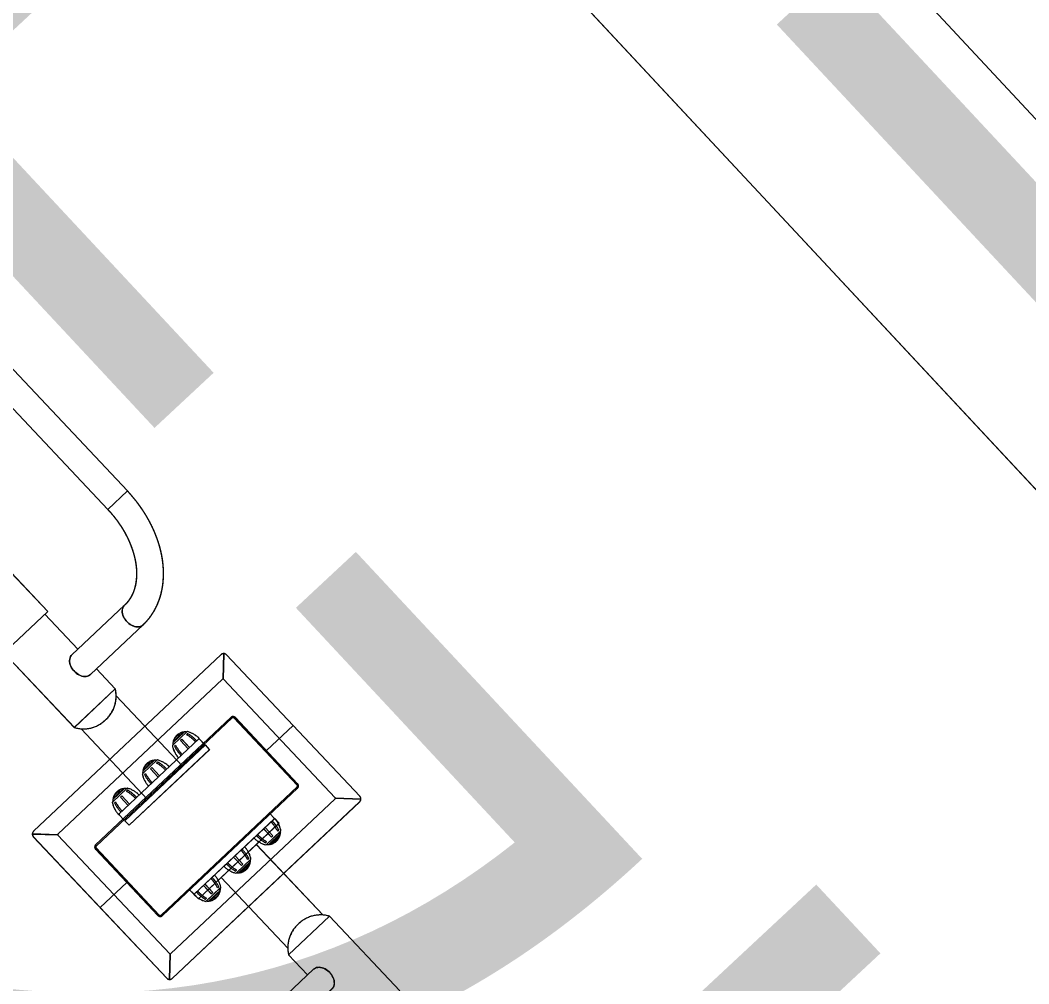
# Model space of a CAD drawing. Header units: millimetres. Extents: x -71377 to 516042, y -145869 to 441446.
# Drawn here: x 211470 to 213066, y 206357 to 207882 of the extents above; entities that cross this region are included whole.
import ezdxf

# ---------------------------------------------------------------- set-up
doc = ezdxf.new("R2010")
doc.units = ezdxf.units.MM
doc.header["$LTSCALE"] = 1000
doc.linetypes.add('IMPORT-DASHEDX2 _4_', pattern=[152.4, 101.6, -50.8])
for name, color, linetype, lineweight in [('04', 4, 'Continuous', 5), ('05', 5, 'IMPORT-DASHEDX2 _4_', 5), ('06', 6, 'Continuous', 5), ('A-text-1', 3, 'Continuous', 5), ('조경라인_dwg', 8, 'Continuous', 5)]:
    doc.layers.add(name, color=color, linetype=linetype, lineweight=lineweight)
doc.styles.add('나눔고딕_3', font='NanumGothic.ttf', dxfattribs={"height": 1400})

# ---------------------------------------------------------------- blocks, each defined once
blk = doc.blocks.new('조경라인_dwg-6847807-지반층 배치도')
at = {"layer": '04', "flags": 128}
blk.add_lwpolyline([(211277.7, 209655.8), (214005.7, 206730.4), (213713.2, 206457.6), (210985.2, 209383)], close=True, dxfattribs=at)
at = {"layer": '05', "flags": 128}
for points in [[(211159.3, 207646.5), (211128.2, 207617.2), (211608.3, 207107.8), (211639.4, 207137.1), (211159.2, 207646.5), (211128.1, 207617.2), (211608.2, 207107.8), (211639.3, 207137.1)], [(211455.1, 207007.9), (211381.2, 206938.2), (211439.5, 206876.4), (211513.4, 206946.1), (211455, 207008), (211381.1, 206938.3), (211439.3, 206876.4), (211513.3, 206946.1)], [(211752, 206491.2), (211879.4, 206611.2), (211872.5, 206618.5), (211745.2, 206498.5), (211751.9, 206491.3), (211879.3, 206611.3), (211872.4, 206618.6), (211745.1, 206498.5)]]:
    blk.add_lwpolyline(points, close=True, dxfattribs=at)
for points in [[(211580.7, 206846.4), (211579.6, 206845.5), (211577.9, 206844.5), (211576, 206843.8), (211573.9, 206843.4), (211571.8, 206843.3), (211569.5, 206843.5), (211567.2, 206844), (211564.8, 206844.8), (211562.5, 206845.9), (211560.2, 206847.3), (211558.1, 206848.9), (211556, 206850.7), (211554.1, 206852.6), (211552.5, 206854.8), (211551, 206857.1), (211549.8, 206859.4), (211548.8, 206861.8), (211548.2, 206864.2), (211547.8, 206866.5), (211547.7, 206868.8), (211548, 206871), (211548.5, 206873), (211549.3, 206874.8), (211550.4, 206876.5), (211551.4, 206877.5), (211634.8, 206956.1), (211633.8, 206955), (211632.7, 206953.4), (211631.9, 206951.6), (211631.3, 206949.5), (211631.1, 206947.4), (211631.2, 206945.1), (211631.6, 206942.7), (211632.2, 206940.4), (211633.2, 206938), (211634.4, 206935.6), (211635.8, 206933.4), (211637.5, 206931.2), (211639.4, 206929.2), (211641.4, 206927.4), (211643.6, 206925.8), (211645.9, 206924.5), (211648.2, 206923.4), (211650.5, 206922.6), (211652.9, 206922.1), (211655.1, 206921.9), (211657.3, 206922), (211659.4, 206922.4), (211661.2, 206923.1), (211662.9, 206924.1), (211664.1, 206925), (211580.7, 206846.4), (211664.2, 206925), (211663, 206924.1), (211661.4, 206923.1), (211659.5, 206922.4), (211657.4, 206922), (211655.2, 206921.9), (211653, 206922.1), (211650.6, 206922.6), (211648.3, 206923.4), (211646, 206924.5), (211643.7, 206925.8), (211641.5, 206927.4), (211639.5, 206929.2), (211637.6, 206931.2), (211635.9, 206933.3), (211634.5, 206935.6), (211633.3, 206937.9), (211632.3, 206940.3), (211631.7, 206942.7), (211631.3, 206945.1), (211631.2, 206947.3), (211631.5, 206949.5), (211632, 206951.5), (211632.8, 206953.4), (211633.9, 206955), (211634.9, 206956.1), (211551.5, 206877.5), (211550.5, 206876.4), (211549.4, 206874.8), (211548.6, 206873), (211548.1, 206870.9), (211547.9, 206868.8), (211547.9, 206866.5), (211548.3, 206864.1), (211549, 206861.8), (211549.9, 206859.4), (211551.1, 206857), (211552.6, 206854.8), (211554.3, 206852.6), (211556.1, 206850.6), (211558.2, 206848.8), (211560.3, 206847.2), (211562.6, 206845.9), (211564.9, 206844.8), (211567.3, 206844), (211569.6, 206843.5), (211571.9, 206843.3), (211574.1, 206843.4), (211576.1, 206843.8), (211578, 206844.5), (211579.7, 206845.5), (211580.8, 206846.4)], [(211508.9, 206941.8), (211560.9, 206886.5), (211508.7, 206941.8)], [(211590.3, 206855.4), (211620.1, 206823.6), (211555.3, 206762.5), (211443.9, 206880.7), (211555.4, 206762.5), (211620.1, 206823.6), (211590.2, 206855.4)], [(211787.7, 206878), (211490.7, 206598.2), (211787.6, 206878)], [(211792, 206879.6), (211790.7, 206839.3), (211791.9, 206879.6)], [(211796.2, 206877.7), (212007.3, 206653.6), (211796.1, 206877.7)], [(211790.1, 206839), (211529.4, 206593.5), (211790, 206839)], [(211968.4, 206651.2), (211791.4, 206839), (211968.3, 206651.2)], [(211621.6, 206812.8), (211726.8, 206701.1), (211621.5, 206812.9)], [(211803.1, 206778.5), (211589.1, 206576.8), (211803, 206778.5)], [(211589.8, 206574.7), (211805.1, 206777.7), (211589.7, 206574.7)], [(211605.9, 206775.7), (211604, 206774), (211605.8, 206775.7)], [(211808.1, 206777.6), (211908.1, 206671.4), (211807.9, 206777.6)], [(211810.2, 206778.2), (211908.8, 206673.5), (211810.1, 206778.3)], [(211671.4, 206648.8), (211565.9, 206760.5), (211671.2, 206648.8)], [(211711.3, 206735.7), (211711.8, 206735.1), (211710.7, 206734.1), (211711.4, 206734.7), (211710.8, 206734), (211711.9, 206735), (211733.9, 206756), (211711.8, 206735.1), (211711.2, 206735.7)], [(211729, 206755.4), (211729.2, 206755.2), (211729.3, 206755.1), (211711.8, 206738.7), (211711.6, 206738.9), (211711.7, 206738.8), (211729.2, 206755.1)], [(211712.1, 206739.9), (211711.8, 206740.2), (211727.9, 206755.3), (211728.2, 206754.9), (211712.2, 206739.8), (211711.7, 206740.3), (211727.7, 206755.3), (211728.1, 206754.9), (211712.1, 206739.8)], [(211733, 206754.9), (211732.3, 206755.6), (211732.9, 206755)], [(211901.8, 206765.6), (211859.5, 206725.9), (211901.7, 206765.7)], [(211753.2, 206745.1), (211625.3, 206624.7), (211753.1, 206745.2)], [(211714.4, 206745.5), (211722.3, 206753.1), (211722.1, 206753.2), (211722.4, 206753), (211714.4, 206745.5), (211714.1, 206745.7), (211714.3, 206745.5)], [(211714.9, 206746.4), (211714.6, 206746.6), (211714.9, 206746.4), (211721.4, 206752.5), (211721.2, 206752.8), (211714.7, 206746.6), (211721.3, 206752.8), (211721.5, 206752.5), (211715, 206746.3)], [(211735.6, 206728.7), (211723.3, 206741.8), (211725.5, 206743.9), (211737.9, 206730.7), (211725.6, 206743.8), (211723.4, 206741.8), (211735.7, 206728.7)], [(211733.3, 206751.1), (211735, 206752.8), (211733.2, 206751.2)], [(211760.5, 206736.9), (211753.5, 206744.2), (211760.4, 206737)], [(211769.5, 206727.7), (211642.2, 206607.7), (211635.3, 206615), (211762.7, 206735), (211769.5, 206727.7), (211762.8, 206735), (211635.4, 206614.9), (211642.3, 206607.7), (211769.7, 206727.7)], [(211715.7, 206734.5), (211713.8, 206732.8), (211715.5, 206734.5)], [(211663.7, 206690.9), (211664.2, 206690.3), (211663.1, 206689.3), (211663.9, 206689.9), (211663.2, 206689.2), (211664.3, 206690.3), (211686.4, 206711.2), (211664.2, 206690.3), (211663.6, 206690.9)], [(211681.5, 206710.6), (211681.7, 206710.4), (211681.8, 206710.3), (211664.3, 206693.9), (211664, 206694.1), (211664.2, 206694), (211681.7, 206710.3)], [(211664.5, 206695.1), (211664.3, 206695.4), (211680.3, 206710.5), (211680.7, 206710.1), (211664.7, 206695), (211664.2, 206695.5), (211680.2, 206710.5), (211680.5, 206710.1), (211664.6, 206695)], [(211666.8, 206700.7), (211674.8, 206708.3), (211674.6, 206708.5), (211674.9, 206708.2), (211666.9, 206700.7), (211666.6, 206700.9), (211666.8, 206700.7)], [(211667.3, 206701.6), (211667.1, 206701.8), (211667.3, 206701.6), (211673.9, 206707.7), (211673.6, 206708), (211667.2, 206701.8), (211673.8, 206708), (211674, 206707.7), (211667.5, 206701.5)], [(211685.4, 206710.1), (211684.7, 206710.8), (211685.3, 206710.2)], [(211685.8, 206706.3), (211687.4, 206708), (211685.7, 206706.4)], [(211688.1, 206683.9), (211675.7, 206697), (211677.9, 206699.1), (211690.4, 206685.9), (211678, 206699), (211675.9, 206697), (211688.2, 206683.9)], [(211668.1, 206689.7), (211666.2, 206688), (211668, 206689.7)], [(211638.3, 206665.7), (211639, 206666.4), (211637.9, 206665.3), (211616.4, 206645.1), (211615.6, 206644.5), (211616.3, 206645.1), (211637.8, 206665.4), (211638.9, 206666.4), (211638.2, 206665.7)], [(211616.9, 206649.1), (211634.2, 206665.6), (211634, 206665.8), (211634.1, 206665.6), (211616.8, 206649.1), (211616.5, 206649.3), (211616.7, 206649.2)], [(211633, 206665.4), (211632.7, 206665.7), (211616.8, 206650.6), (211617.1, 206650.2), (211633.2, 206665.3), (211632.6, 206665.7), (211616.7, 206650.6), (211617, 206650.3), (211633.1, 206665.3)], [(211627.3, 206663.4), (211627.1, 206663.7), (211627.2, 206663.5), (211619.3, 206655.9), (211619, 206656.1), (211619.2, 206655.9), (211627.3, 206663.4)], [(211626.4, 206662.9), (211619.8, 206656.8), (211619.6, 206657), (211626.2, 206663.2), (211619.7, 206657), (211619.9, 206656.7), (211626.5, 206662.9)], [(211626.5, 206662.9), (211626.1, 206663.2), (211626.4, 206662.9)], [(211637.3, 206666), (211637.8, 206665.4), (211637.2, 206666)], [(211638.2, 206661.5), (211639.9, 206663.2), (211638.1, 206661.6)], [(211692.7, 206465.5), (211908, 206668.6), (211692.6, 206465.5)], [(211908.7, 206666.4), (211694.7, 206464.8), (211908.6, 206666.4)], [(211616.8, 206645.5), (211616.1, 206646.1), (211616.7, 206645.5)], [(211620.6, 206644.9), (211618.7, 206643.3), (211620.5, 206644.9)], [(211642.7, 206641.2), (211630.4, 206654.3), (211628.2, 206652.2), (211640.7, 206639.1), (211628.3, 206652.2), (211630.5, 206654.2), (211642.8, 206641.1)], [(211968.4, 206649.8), (211707.7, 206404.3), (211968.3, 206649.8)], [(212007.2, 206645.1), (211710.1, 206365.3), (212007, 206645.1)], [(212009, 206649.3), (211968.6, 206650.5), (212008.9, 206649.3)], [(211864.8, 206626.3), (211871.5, 206619.1), (211864.6, 206626.3)], [(211626.2, 206624.2), (211633, 206616.9), (211626.3, 206624.2)], [(211872.5, 206618.5), (211744.6, 206498.1), (211872.4, 206618.5)], [(211855, 206602.1), (211867.3, 206589), (211869.5, 206591), (211857.3, 206604.1), (211869.6, 206591), (211867.4, 206589), (211855.1, 206602.1)], [(211860.6, 206577.2), (211859.9, 206577.9), (211858.8, 206576.9), (211859.5, 206577.5), (211858.9, 206576.8), (211860, 206577.9), (211881.5, 206598.1), (211882.1, 206598.8), (211859.9, 206577.9), (211860.5, 206577.3)], [(211881, 206594.1), (211881.2, 206593.9), (211881, 206594.1), (211863.7, 206577.6), (211863.7, 206577.5), (211863.6, 206577.6), (211880.9, 206594.1)], [(211877.3, 206598.3), (211879, 206600), (211877.2, 206598.3)], [(211881.1, 206597.7), (211881.6, 206597.1), (211881, 206597.8)], [(211488.9, 206593.9), (211529.1, 206592.8), (211488.8, 206594)], [(211490.5, 206589.6), (211701.6, 206365.5), (211490.4, 206589.7)], [(211706.4, 206404.3), (211529.4, 206592.1), (211617.9, 206498.2), (211706.3, 206404.3)], [(211859.7, 206581.7), (211857.8, 206580), (211859.6, 206581.7)], [(211864.7, 206577.9), (211865, 206577.6), (211864.6, 206577.9), (211880.7, 206593), (211881, 206592.7), (211865.2, 206577.5), (211881.1, 206592.6), (211880.8, 206593), (211864.8, 206577.9)], [(211870.6, 206579.8), (211870.6, 206579.6), (211870.5, 206579.8), (211878.6, 206587.3), (211878.6, 206587.2), (211878.5, 206587.3), (211870.4, 206579.9)], [(211871.3, 206580.3), (211871.6, 206580.1), (211871.3, 206580.3), (211877.9, 206586.5), (211878.1, 206586.2), (211871.7, 206580), (211878.2, 206586.2), (211878, 206586.5), (211871.4, 206580.3)], [(211589, 206569.7), (211687.6, 206465), (211588.8, 206569.8)], [(211589.7, 206571.8), (211689.8, 206465.6), (211589.6, 206571.9)], [(211843.5, 206577.4), (211948.7, 206465.7), (211843.4, 206577.4)], [(211807.4, 206557.3), (211819.8, 206544.2), (211822, 206546.2), (211809.7, 206559.3), (211822.1, 206546.2), (211819.9, 206544.2), (211807.5, 206557.3)], [(211813.1, 206532.4), (211812.4, 206533.1), (211811.3, 206532.1), (211812, 206532.7), (211811.4, 206532), (211812.5, 206533.1), (211833.9, 206553.3), (211834.6, 206554), (211812.4, 206533.1), (211813, 206532.5)], [(211833.5, 206549.3), (211833.7, 206549.1), (211833.5, 206549.3), (211816.2, 206532.8), (211816.2, 206532.7), (211816, 206532.8), (211833.4, 206549.3)], [(211817.2, 206533.1), (211817.6, 206532.7), (211833.6, 206547.8), (211833.3, 206548.2), (211817.2, 206533.1), (211817.5, 206532.7), (211833.5, 206547.9), (211833.2, 206548.2), (211817.1, 206533.1)], [(211829.8, 206553.5), (211831.5, 206555.2), (211829.7, 206553.5)], [(211833.6, 206553), (211834.1, 206552.3), (211833.5, 206553)], [(211812.2, 206536.9), (211810.3, 206535.2), (211812, 206536.9)], [(211822.9, 206535.1), (211830.9, 206542.5), (211831.1, 206542.4), (211831.1, 206542.5), (211823, 206535), (211823.1, 206534.8), (211822.9, 206535)], [(211823.8, 206535.5), (211824, 206535.3), (211823.8, 206535.5), (211830.4, 206541.7), (211830.6, 206541.5), (211824.2, 206535.2), (211830.7, 206541.4), (211830.5, 206541.7), (211823.9, 206535.5)], [(211638.3, 206517.4), (211596, 206477.6), (211638.2, 206517.4)], [(211762.1, 206514.6), (211774.4, 206501.5), (211772.2, 206499.4), (211760, 206512.5), (211772.4, 206499.4), (211774.5, 206501.4), (211762.2, 206514.5)], [(211893.3, 206413.3), (211787.8, 206525.1), (211893.2, 206413.4)], [(211744.3, 206499), (211737.3, 206506.3), (211744.2, 206499)], [(211786.4, 206508.5), (211787.1, 206509.2), (211786.1, 206508.2), (211764.6, 206487.9), (211763.7, 206487.3), (211764.5, 206488), (211785.9, 206508.2), (211787, 206509.2), (211786.3, 206508.5)], [(211768.5, 206488), (211768.7, 206487.9), (211768.6, 206488.1), (211786.1, 206504.5), (211786.1, 206504.3), (211786, 206504.5), (211768.5, 206488.1)], [(211785.6, 206503.4), (211786.1, 206503), (211770.1, 206487.9), (211769.7, 206488.3), (211785.7, 206503.4), (211786, 206503), (211770, 206488), (211769.6, 206488.3), (211785.6, 206503.5)], [(211782.3, 206508.7), (211783.9, 206510.4), (211782.1, 206508.7)], [(211786.7, 206507.5), (211785.9, 206508.2), (211786.5, 206507.6)], [(211764.6, 206492.1), (211762.7, 206490.4), (211764.5, 206492.1)], [(211764.9, 206488.3), (211765.4, 206487.7), (211764.8, 206488.3)], [(211783.3, 206497.8), (211775.4, 206490.2), (211775.6, 206490), (211775.5, 206490.2), (211783.5, 206497.7), (211783.6, 206497.6), (211783.4, 206497.7)], [(211782.8, 206496.9), (211783.1, 206496.7), (211782.8, 206496.9), (211776.3, 206490.7), (211776.5, 206490.5), (211783.2, 206496.6), (211776.6, 206490.5), (211776.4, 206490.7), (211782.9, 206496.9)], [(211894.6, 206402.6), (211959.5, 206463.7), (212070.7, 206345.5), (211959.3, 206463.7), (211894.5, 206402.6)], [(211909, 206450.5), (211910.7, 206452.2), (211908.9, 206450.5)], [(211705.9, 206363.6), (211707, 206404), (211705.8, 206363.7)], [(211924.5, 206370.8), (211894.5, 206402.6), (211924.4, 206370.8)], [(211933.9, 206379.8), (211935.1, 206380.7), (211936.7, 206381.7), (211938.6, 206382.4), (211940.7, 206382.8), (211942.9, 206382.9), (211945.1, 206382.7), (211947.4, 206382.2), (211949.8, 206381.4), (211952.1, 206380.3), (211954.4, 206379), (211956.6, 206377.4), (211958.6, 206375.6), (211960.5, 206373.6), (211962.2, 206371.4), (211963.6, 206369.2), (211964.8, 206366.8), (211965.8, 206364.5), (211966.4, 206362.1), (211966.8, 206359.7), (211966.9, 206357.4), (211966.6, 206355.3), (211966.1, 206353.2), (211965.3, 206351.4), (211964.2, 206349.8), (211963.2, 206348.7), (211879.9, 206270.2), (211880.8, 206271.2), (211881.9, 206272.8), (211882.7, 206274.7), (211883.3, 206276.7), (211883.5, 206278.9), (211883.4, 206281.1), (211883.1, 206283.5), (211882.4, 206285.9), (211881.5, 206288.3), (211880.3, 206290.6), (211878.8, 206292.9), (211877.1, 206295), (211875.2, 206297), (211873.2, 206298.8), (211871, 206300.4), (211868.8, 206301.8), (211866.4, 206302.8), (211864.1, 206303.6), (211861.8, 206304.2), (211859.5, 206304.4), (211857.3, 206304.3), (211855.3, 206303.8), (211853.4, 206303.1), (211851.7, 206302.1), (211850.6, 206301.2), (211933.9, 206379.8), (211850.7, 206301.2), (211851.8, 206302.1), (211853.5, 206303.1), (211855.4, 206303.8), (211857.4, 206304.2), (211859.6, 206304.3), (211861.9, 206304.1), (211864.2, 206303.6), (211866.5, 206302.8), (211868.9, 206301.7), (211871.1, 206300.4), (211873.3, 206298.8), (211875.3, 206297), (211877.2, 206295), (211878.9, 206292.8), (211880.4, 206290.6), (211881.6, 206288.2), (211882.5, 206285.9), (211883.2, 206283.5), (211883.5, 206281.1), (211883.6, 206278.8), (211883.4, 206276.7), (211882.9, 206274.7), (211882, 206272.8), (211881, 206271.2), (211880, 206270.1), (211963.3, 206348.7), (211964.3, 206349.8), (211965.4, 206351.4), (211966.2, 206353.2), (211966.8, 206355.2), (211967, 206357.4), (211966.9, 206359.7), (211966.5, 206362), (211965.9, 206364.4), (211964.9, 206366.8), (211963.7, 206369.2), (211962.3, 206371.4), (211960.6, 206373.6), (211958.7, 206375.5), (211956.7, 206377.4), (211954.5, 206378.9), (211952.2, 206380.3), (211949.9, 206381.4), (211947.6, 206382.2), (211945.2, 206382.7), (211943, 206382.9), (211940.8, 206382.8), (211938.7, 206382.4), (211936.9, 206381.7), (211935.2, 206380.7), (211934, 206379.8)]]:
    blk.add_lwpolyline(points, dxfattribs=at)
at = {"layer": '05'}
for centre, radius, start, end in [((211791.7, 206873.6), 6, 43.3028, 133.3028), ((211791.8, 206873.6), 6, 43.3028, 133.3028), ((211790.6, 206838.3), 1, 43.3028, 133.3028), ((211790.7, 206838.2), 1, 43.3028, 133.3028), ((211571.5, 206812.1), 50, 313.3028, 13.3231), ((211571.6, 206812.1), 50, 313.3028, 13.3231), ((211569.7, 206810.4), 50, 253.2824, 313.3028), ((211569.8, 206810.4), 50, 253.2824, 313.3028), ((211806.4, 206774.9), 5, 43.3028, 133.3028), ((211806.6, 206774.8), 5, 43.3028, 133.3028), ((211806.5, 206776.3), 2, 43.3028, 133.3028), ((211806.6, 206776.2), 2, 43.3028, 133.3028), ((211731.6, 206735.2), 20.5, 101.0423, 117.3867), ((211731.7, 206735.2), 20.5, 101.0423, 117.3867), ((211727.7, 206755.2), 0.1, 43.3028, 101.0423), ((211727.8, 206755.2), 0.1, 43.3028, 101.0423), ((211728.1, 206755), 0.1, 223.3028, 279.8213), ((211731.6, 206735.2), 20, 97.0445, 99.8213), ((211728.3, 206755), 0.1, 223.3028, 279.8213), ((211731.7, 206735.2), 20, 97.0445, 99.8213), ((211729.1, 206755.5), 0.1, 96.9659, 223.3028), ((211731.6, 206735.2), 20.5, 88.6953, 96.9659), ((211729.2, 206755.4), 0.1, 96.9659, 223.3028), ((211729.1, 206755.2), 0.1, 277.0445, 43.3028), ((211731.7, 206735.2), 20.5, 88.6953, 96.9659), ((211729.2, 206755.1), 0.1, 277.0445, 43.3028), ((211732, 206755.4), 0.3, 43.3028, 88.6953), ((211732.2, 206755.4), 0.3, 43.3028, 88.6953), ((211734.3, 206755.6), 0.5, 74.7616, 133.3028), ((211734.4, 206755.6), 0.5, 74.7616, 133.3028), ((211723.7, 206716.4), 41.1, 44.3533, 74.8678), ((211723.8, 206716.4), 41.1, 44.3533, 74.8678), ((211731.6, 206735.2), 20.5, 169.6397, 177.9103), ((211731.7, 206735.2), 20.5, 169.6397, 177.9103), ((211711.5, 206738.9), 0.1, 43.3028, 169.6397), ((211711.6, 206738.8), 0.1, 43.3028, 169.6397), ((211731.6, 206735.2), 20.5, 149.2189, 165.5632), ((211711.8, 206740.3), 0.1, 165.5632, 223.3028), ((211711.8, 206738.8), 0.1, 223.3028, 349.5611), ((211731.7, 206735.2), 20.5, 149.2189, 165.5632), ((211711.9, 206740.2), 0.1, 165.5632, 223.3028), ((211711.9, 206738.8), 0.1, 223.3028, 349.5611), ((211731.6, 206735.2), 20, 166.7842, 169.5611), ((211731.7, 206735.2), 20, 166.7842, 169.5611), ((211712, 206739.8), 0.1, 346.7842, 43.3028), ((211712.1, 206739.8), 0.1, 346.7842, 43.3028), ((211714, 206745.6), 0.1, 43.3028, 149.2189), ((211714.1, 206745.6), 0.1, 43.3028, 149.2189), ((211714.4, 206745.6), 0.1, 223.3028, 328.8706), ((211731.6, 206735.2), 20, 146.5185, 148.8706), ((211714.5, 206745.6), 0.1, 223.3028, 328.8706), ((211731.6, 206735.2), 20.5, 120.8599, 145.7457), ((211714.7, 206746.7), 0.1, 145.7457, 223.3028), ((211731.7, 206735.2), 20, 146.5185, 148.8706), ((211731.7, 206735.2), 20.5, 120.8599, 145.7457), ((211714.8, 206746.6), 0.1, 145.7457, 223.3028), ((211714.8, 206746.3), 0.1, 326.5185, 43.3028), ((211714.9, 206746.3), 0.1, 326.5185, 43.3028), ((211721.1, 206752.7), 0.1, 43.3028, 120.8599), ((211721.2, 206752.7), 0.1, 43.3028, 120.8599), ((211721.5, 206752.6), 0.1, 223.3028, 300.087), ((211731.6, 206735.2), 20, 117.735, 120.087), ((211721.6, 206752.6), 0.1, 223.3028, 300.087), ((211731.7, 206735.2), 20, 117.735, 120.087), ((211722.2, 206753.3), 0.1, 117.3867, 223.3028), ((211722.3, 206753.3), 0.1, 117.3867, 223.3028), ((211722.2, 206753), 0.1, 297.735, 43.3028), ((211722.3, 206753), 0.1, 297.735, 43.3028), ((211701.5, 206697.4), 62.4, 42.7136, 59.4507), ((211701.6, 206697.4), 62.4, 42.7136, 59.4507), ((211705.9, 206702.9), 57.7, 41.7031, 59.7895), ((211706, 206702.9), 57.7, 41.7031, 59.7895), ((211752.8, 206743.5), 1, 43.3028, 133.3028), ((211752.9, 206743.5), 1, 43.3028, 133.3028), ((211711, 206733.7), 0.5, 133.3028, 191.8439), ((211750.8, 206741.9), 41.1, 191.7377, 222.2522), ((211711.1, 206733.7), 0.5, 133.3028, 191.8439), ((211750.9, 206741.9), 41.1, 191.7377, 222.2522), ((211711.4, 206735.9), 0.3, 177.9103, 223.3028), ((211711.5, 206735.9), 0.3, 177.9103, 223.3028), ((211765.3, 206758.9), 57.7, 206.816, 224.9025), ((211765.4, 206758.9), 57.7, 206.816, 224.9025), ((211771.1, 206763), 62.4, 207.1549, 223.892), ((211771.2, 206763), 62.4, 207.1549, 223.892), ((211759.7, 206736.3), 1, 313.3028, 43.3028), ((211759.8, 206736.2), 1, 313.3028, 43.3028), ((211684, 206690.4), 20.5, 120.8599, 145.7457), ((211684.2, 206690.4), 20.5, 120.8599, 145.7457), ((211673.6, 206707.9), 0.1, 43.3028, 120.8599), ((211673.7, 206707.9), 0.1, 43.3028, 120.8599), ((211674, 206707.8), 0.1, 223.3028, 300.087), ((211684, 206690.4), 20, 117.735, 120.087), ((211674.1, 206707.8), 0.1, 223.3028, 300.087), ((211684.2, 206690.4), 20, 117.735, 120.087), ((211684, 206690.4), 20.5, 101.0423, 117.3867), ((211674.7, 206708.5), 0.1, 117.3867, 223.3028), ((211684.2, 206690.4), 20.5, 101.0423, 117.3867), ((211674.8, 206708.5), 0.1, 117.3867, 223.3028), ((211674.7, 206708.2), 0.1, 297.735, 43.3028), ((211674.8, 206708.2), 0.1, 297.735, 43.3028), ((211680.1, 206710.4), 0.1, 43.3028, 101.0423), ((211680.2, 206710.4), 0.1, 43.3028, 101.0423), ((211680.6, 206710.2), 0.1, 223.3028, 279.8213), ((211684, 206690.4), 20, 97.0445, 99.8213), ((211684.2, 206690.4), 20, 97.0445, 99.8213), ((211680.7, 206710.2), 0.1, 223.3028, 279.8213), ((211681.6, 206710.7), 0.1, 96.9659, 223.3028), ((211684, 206690.4), 20.5, 88.6953, 96.9659), ((211681.7, 206710.6), 0.1, 96.9659, 223.3028), ((211681.6, 206710.4), 0.1, 277.0445, 43.3028), ((211684.2, 206690.4), 20.5, 88.6953, 96.9659), ((211681.7, 206710.3), 0.1, 277.0445, 43.3028), ((211684.5, 206710.6), 0.3, 43.3028, 88.6953), ((211684.6, 206710.6), 0.3, 43.3028, 88.6953), ((211653.9, 206652.6), 62.4, 42.7136, 59.4507), ((211654, 206652.6), 62.4, 42.7136, 59.4507), ((211686.8, 206710.8), 0.5, 74.7616, 133.3028), ((211686.9, 206710.8), 0.5, 74.7616, 133.3028), ((211676.2, 206671.6), 41.1, 44.3533, 74.8678), ((211676.3, 206671.6), 41.1, 44.3533, 74.8678), ((211658.4, 206658.1), 57.7, 41.7031, 59.7895), ((211658.5, 206658.1), 57.7, 41.7031, 59.7895), ((211684, 206690.4), 20.5, 169.6397, 177.9103), ((211663.8, 206691.1), 0.3, 177.9103, 223.3028), ((211684.2, 206690.4), 20.5, 169.6397, 177.9103), ((211664, 206691.1), 0.3, 177.9103, 223.3028), ((211664, 206694.1), 0.1, 43.3028, 169.6397), ((211664.1, 206694), 0.1, 43.3028, 169.6397), ((211684, 206690.4), 20.5, 149.2189, 165.5632), ((211664.3, 206695.5), 0.1, 165.5632, 223.3028), ((211664.3, 206694), 0.1, 223.3028, 349.5611), ((211684.2, 206690.4), 20.5, 149.2189, 165.5632), ((211664.4, 206695.4), 0.1, 165.5632, 223.3028), ((211664.4, 206694), 0.1, 223.3028, 349.5611), ((211684, 206690.4), 20, 166.7842, 169.5611), ((211664.5, 206695), 0.1, 346.7842, 43.3028), ((211684.2, 206690.4), 20, 166.7842, 169.5611), ((211664.6, 206695), 0.1, 346.7842, 43.3028), ((211666.5, 206700.8), 0.1, 43.3028, 149.2189), ((211666.6, 206700.8), 0.1, 43.3028, 149.2189), ((211666.8, 206700.8), 0.1, 223.3028, 328.8706), ((211684, 206690.4), 20, 146.5185, 148.8706), ((211666.9, 206700.8), 0.1, 223.3028, 328.8706), ((211684.2, 206690.4), 20, 146.5185, 148.8706), ((211667.2, 206701.9), 0.1, 145.7457, 223.3028), ((211667.3, 206701.9), 0.1, 145.7457, 223.3028), ((211667.3, 206701.5), 0.1, 326.5185, 43.3028), ((211667.4, 206701.5), 0.1, 326.5185, 43.3028), ((211663.5, 206688.9), 0.5, 133.3028, 191.8439), ((211703.2, 206697.2), 41.1, 191.7377, 222.2522), ((211663.6, 206688.9), 0.5, 133.3028, 191.8439), ((211703.3, 206697.1), 41.1, 191.7377, 222.2522), ((211717.8, 206714.1), 57.7, 206.816, 224.9025), ((211717.9, 206714.1), 57.7, 206.816, 224.9025), ((211723.5, 206718.2), 62.4, 207.1549, 223.892), ((211723.7, 206718.2), 62.4, 207.1549, 223.892), ((211636.5, 206645.6), 20.5, 120.8599, 145.7457), ((211636.6, 206645.6), 20.5, 120.8599, 145.7457), ((211626, 206663.1), 0.1, 43.3028, 120.8599), ((211626.2, 206663.1), 0.1, 43.3028, 120.8599), ((211626.4, 206663), 0.1, 223.3028, 300.087), ((211636.5, 206645.6), 20, 117.735, 120.087), ((211626.5, 206663), 0.1, 223.3028, 300.087), ((211636.6, 206645.6), 20, 117.735, 120.087), ((211627.1, 206663.7), 0.1, 117.3867, 223.3028), ((211636.5, 206645.6), 20.5, 101.0423, 117.3867), ((211627.2, 206663.7), 0.1, 117.3867, 223.3028), ((211636.6, 206645.6), 20.5, 101.0423, 117.3867), ((211627.2, 206663.4), 0.1, 297.735, 43.3028), ((211627.3, 206663.4), 0.1, 297.735, 43.3028), ((211632.6, 206665.6), 0.1, 43.3028, 101.0423), ((211632.7, 206665.6), 0.1, 43.3028, 101.0423), ((211633.1, 206665.4), 0.1, 223.3028, 279.8213), ((211636.5, 206645.6), 20, 97.0445, 99.8213), ((211633.2, 206665.4), 0.1, 223.3028, 279.8213), ((211636.6, 206645.6), 20, 97.0445, 99.8213), ((211634, 206665.9), 0.1, 96.9659, 223.3028), ((211636.5, 206645.6), 20.5, 88.6953, 96.9659), ((211636.6, 206645.6), 20.5, 88.6953, 96.9659), ((211634.2, 206665.8), 0.1, 96.9659, 223.3028), ((211634, 206665.6), 0.1, 277.0445, 43.3028), ((211634.2, 206665.5), 0.1, 277.0445, 43.3028), ((211637, 206665.8), 0.3, 43.3028, 88.6953), ((211637.1, 206665.8), 0.3, 43.3028, 88.6953), ((211606.4, 206607.8), 62.4, 42.7136, 59.4507), ((211606.5, 206607.8), 62.4, 42.7136, 59.4507), ((211639.2, 206666), 0.5, 74.7616, 133.3028), ((211639.3, 206666), 0.5, 74.7616, 133.3028), ((211628.6, 206626.8), 41.1, 44.3533, 74.8678), ((211628.7, 206626.8), 41.1, 44.3533, 74.8678), ((211610.9, 206613.3), 57.7, 41.7031, 59.7895), ((211611, 206613.3), 57.7, 41.7031, 59.7895), ((211906.6, 206670), 2, 313.3028, 43.3028), ((211906.7, 206670), 2, 313.3028, 43.3028), ((211905.2, 206670.1), 5, 313.3028, 43.3028), ((211905.3, 206670), 5, 313.3028, 43.3028), ((211615.9, 206644.1), 0.5, 133.3028, 191.8439), ((211655.7, 206652.4), 41.1, 191.7377, 222.2522), ((211616.1, 206644.1), 0.5, 133.3028, 191.8439), ((211655.8, 206652.3), 41.1, 191.7377, 222.2522), ((211636.5, 206645.6), 20.5, 169.6397, 177.9103), ((211616.3, 206646.3), 0.3, 177.9103, 223.3028), ((211636.6, 206645.6), 20.5, 169.6397, 177.9103), ((211616.4, 206646.3), 0.3, 177.9103, 223.3028), ((211616.4, 206649.3), 0.1, 43.3028, 169.6397), ((211616.5, 206649.2), 0.1, 43.3028, 169.6397), ((211636.5, 206645.6), 20.5, 149.2189, 165.5632), ((211616.7, 206650.7), 0.1, 165.5632, 223.3028), ((211616.7, 206649.2), 0.1, 223.3028, 349.5611), ((211636.6, 206645.6), 20.5, 149.2189, 165.5632), ((211616.9, 206650.7), 0.1, 165.5632, 223.3028), ((211636.5, 206645.6), 20, 166.7842, 169.5611), ((211616.8, 206649.2), 0.1, 223.3028, 349.5611), ((211636.6, 206645.6), 20, 166.7842, 169.5611), ((211616.9, 206650.2), 0.1, 346.7842, 43.3028), ((211617, 206650.2), 0.1, 346.7842, 43.3028), ((211670.2, 206669.3), 57.7, 206.816, 224.9025), ((211670.3, 206669.3), 57.7, 206.816, 224.9025), ((211619, 206656), 0.1, 43.3028, 149.2189), ((211619.1, 206656), 0.1, 43.3028, 149.2189), ((211619.3, 206656), 0.1, 223.3028, 328.8706), ((211619.4, 206656), 0.1, 223.3028, 328.8706), ((211636.5, 206645.6), 20, 146.5185, 148.8706), ((211619.6, 206657.1), 0.1, 145.7457, 223.3028), ((211636.6, 206645.6), 20, 146.5185, 148.8706), ((211619.7, 206657.1), 0.1, 145.7457, 223.3028), ((211619.7, 206656.7), 0.1, 326.5185, 43.3028), ((211619.8, 206656.7), 0.1, 326.5185, 43.3028), ((211676, 206673.4), 62.4, 207.1549, 223.892), ((211676.1, 206673.4), 62.4, 207.1549, 223.892), ((211967.6, 206650.5), 1, 313.3028, 43.3028), ((211967.7, 206650.5), 1, 313.3028, 43.3028), ((212002.9, 206649.5), 6, 313.3028, 43.3028), ((212003, 206649.4), 6, 313.3028, 43.3028), ((211863.9, 206625.7), 1, 43.3028, 133.3028), ((211864, 206625.6), 1, 43.3028, 133.3028), ((211626.9, 206624.9), 1, 133.3028, 223.3028), ((211627, 206624.9), 1, 133.3028, 223.3028), ((211633.8, 206617.6), 1, 223.3028, 313.3028), ((211633.9, 206617.6), 1, 223.3028, 313.3028), ((211821.7, 206569.8), 62.4, 27.1549, 43.892), ((211821.8, 206569.8), 62.4, 27.1549, 43.892), ((211827.5, 206574), 57.7, 26.816, 44.9025), ((211827.6, 206573.9), 57.7, 26.816, 44.9025), ((211870.8, 206618.4), 1, 313.3028, 43.3028), ((211870.9, 206618.3), 1, 313.3028, 43.3028), ((211842, 206590.9), 41.1, 11.7377, 42.2522), ((211842.1, 206590.9), 41.1, 11.7377, 42.2522), ((211494.8, 206593.8), 6, 133.3028, 223.3028), ((211494.9, 206593.8), 6, 133.3028, 223.3028), ((211881, 206594), 0.1, 43.3028, 169.5611), ((211861.2, 206597.7), 20.5, 349.6397, 357.9103), ((211861.3, 206597.6), 20.5, 349.6397, 357.9103), ((211881.4, 206596.9), 0.3, 357.9103, 43.3028), ((211881.5, 206596.9), 0.3, 357.9103, 43.3028), ((211881.8, 206599.2), 0.5, 313.3028, 11.8439), ((211881.9, 206599.1), 0.5, 313.3028, 11.8439), ((211530.1, 206592.7), 1, 133.3028, 223.3028), ((211530.2, 206592.7), 1, 133.3028, 223.3028), ((211869.1, 206616.4), 41.1, 224.3533, 254.8678), ((211869.2, 206616.4), 41.1, 224.3533, 254.8678), ((211886.8, 206629.9), 57.7, 221.7031, 239.7895), ((211887, 206629.9), 57.7, 221.7031, 239.7895), ((211891.3, 206635.5), 62.4, 222.7136, 239.4507), ((211891.4, 206635.4), 62.4, 222.7136, 239.4507), ((211861.2, 206597.7), 20.5, 281.0423, 297.3867), ((211861.3, 206597.6), 20.5, 281.0423, 297.3867), ((211870.5, 206579.9), 0.1, 117.735, 223.3028), ((211861.2, 206597.7), 20, 297.735, 300.087), ((211861.3, 206597.6), 20, 297.735, 300.087), ((211870.7, 206579.8), 0.1, 117.735, 223.3028), ((211870.6, 206579.5), 0.1, 297.3867, 43.3028), ((211870.7, 206579.5), 0.1, 297.3867, 43.3028), ((211871.3, 206580.3), 0.1, 43.3028, 120.087), ((211871.4, 206580.2), 0.1, 43.3028, 120.087), ((211871.7, 206580.1), 0.1, 223.3028, 300.8599), ((211861.2, 206597.7), 20.5, 300.8599, 325.7457), ((211871.8, 206580.1), 0.1, 223.3028, 300.8599), ((211861.3, 206597.6), 20.5, 300.8599, 325.7457), ((211861.2, 206597.7), 20, 326.5185, 328.8706), ((211878, 206586.6), 0.1, 146.5185, 223.3028), ((211861.3, 206597.6), 20, 326.5185, 328.8706), ((211878.1, 206586.5), 0.1, 146.5185, 223.3028), ((211878.1, 206586.2), 0.1, 325.7457, 43.3028), ((211878.2, 206586.1), 0.1, 325.7457, 43.3028), ((211878.4, 206587.3), 0.1, 43.3028, 148.8706), ((211878.5, 206587.2), 0.1, 43.3028, 148.8706), ((211878.7, 206587.2), 0.1, 223.3028, 329.2189), ((211861.2, 206597.7), 20.5, 329.2189, 345.5632), ((211878.8, 206587.2), 0.1, 223.3028, 329.2189), ((211861.3, 206597.6), 20.5, 329.2189, 345.5632), ((211861.2, 206597.7), 20, 346.7842, 349.5611), ((211880.8, 206593.1), 0.1, 166.7842, 223.3028), ((211861.3, 206597.6), 20, 346.7842, 349.5611), ((211880.9, 206593), 0.1, 166.7842, 223.3028), ((211881.1, 206594), 0.1, 43.3028, 169.5611), ((211881, 206592.6), 0.1, 345.5632, 43.3028), ((211881.1, 206592.6), 0.1, 345.5632, 43.3028), ((211881.3, 206594), 0.1, 223.3028, 349.6397), ((211881.4, 206594), 0.1, 223.3028, 349.6397), ((211592.5, 206573.2), 5, 133.3028, 223.3028), ((211592.6, 206573.2), 5, 133.3028, 223.3028), ((211591.1, 206573.3), 2, 133.3028, 223.3028), ((211591.2, 206573.2), 2, 133.3028, 223.3028), ((211774.1, 206525), 62.4, 27.1549, 43.892), ((211774.3, 206525), 62.4, 27.1549, 43.892), ((211779.9, 206529.2), 57.7, 26.816, 44.9025), ((211780, 206529.1), 57.7, 26.816, 44.9025), ((211794.5, 206546.1), 41.1, 11.7377, 42.2522), ((211794.6, 206546.1), 41.1, 11.7377, 42.2522), ((211858.5, 206577.2), 0.5, 254.7616, 313.3028), ((211858.6, 206577.2), 0.5, 254.7616, 313.3028), ((211860.7, 206577.5), 0.3, 223.3028, 268.6953), ((211860.8, 206577.4), 0.3, 223.3028, 268.6953), ((211861.2, 206597.7), 20.5, 268.6953, 276.9659), ((211861.3, 206597.6), 20.5, 268.6953, 276.9659), ((211863.6, 206577.7), 0.1, 97.0445, 223.3028), ((211861.2, 206597.7), 20, 277.0445, 279.8213), ((211861.3, 206597.6), 20, 277.0445, 279.8213), ((211863.8, 206577.7), 0.1, 97.0445, 223.3028), ((211863.7, 206577.4), 0.1, 276.9659, 43.3028), ((211863.8, 206577.4), 0.1, 276.9659, 43.3028), ((211864.6, 206577.8), 0.1, 43.3028, 99.8213), ((211864.7, 206577.8), 0.1, 43.3028, 99.8213), ((211865.1, 206577.6), 0.1, 223.3028, 281.0423), ((211865.2, 206577.6), 0.1, 223.3028, 281.0423), ((211839.3, 206585.1), 57.7, 221.7031, 239.7895), ((211839.4, 206585.1), 57.7, 221.7031, 239.7895), ((211843.8, 206590.7), 62.4, 222.7136, 239.4507), ((211843.9, 206590.6), 62.4, 222.7136, 239.4507), ((211813.6, 206552.9), 20.5, 329.2189, 345.5632), ((211813.8, 206552.8), 20.5, 329.2189, 345.5632), ((211813.6, 206552.9), 20, 346.7842, 349.5611), ((211833.2, 206548.3), 0.1, 166.7842, 223.3028), ((211813.8, 206552.8), 20, 346.7842, 349.5611), ((211833.3, 206548.2), 0.1, 166.7842, 223.3028), ((211833.4, 206549.2), 0.1, 43.3028, 169.5611), ((211833.5, 206549.2), 0.1, 43.3028, 169.5611), ((211833.4, 206547.8), 0.1, 345.5632, 43.3028), ((211833.5, 206547.8), 0.1, 345.5632, 43.3028), ((211833.7, 206549.2), 0.1, 223.3028, 349.6397), ((211813.6, 206552.9), 20.5, 349.6397, 357.9103), ((211833.8, 206549.2), 0.1, 223.3028, 349.6397), ((211813.8, 206552.8), 20.5, 349.6397, 357.9103), ((211833.9, 206552.1), 0.3, 357.9103, 43.3028), ((211834, 206552.1), 0.3, 357.9103, 43.3028), ((211834.2, 206554.4), 0.5, 313.3028, 11.8439), ((211834.3, 206554.3), 0.5, 313.3028, 11.8439), ((211821.5, 206571.6), 41.1, 224.3533, 254.8678), ((211821.6, 206571.6), 41.1, 224.3533, 254.8678), ((211810.9, 206532.4), 0.5, 254.7616, 313.3028), ((211811, 206532.4), 0.5, 254.7616, 313.3028), ((211813.2, 206532.7), 0.3, 223.3028, 268.6953), ((211813.3, 206532.6), 0.3, 223.3028, 268.6953), ((211813.6, 206552.9), 20.5, 268.6953, 276.9659), ((211813.8, 206552.8), 20.5, 268.6953, 276.9659), ((211816.1, 206532.9), 0.1, 97.0445, 223.3028), ((211813.6, 206552.9), 20, 277.0445, 279.8213), ((211816.2, 206532.9), 0.1, 97.0445, 223.3028), ((211816.1, 206532.6), 0.1, 276.9659, 43.3028), ((211813.8, 206552.8), 20, 277.0445, 279.8213), ((211816.2, 206532.6), 0.1, 276.9659, 43.3028), ((211817.1, 206533.1), 0.1, 43.3028, 99.8213), ((211817.2, 206533), 0.1, 43.3028, 99.8213), ((211817.6, 206532.8), 0.1, 223.3028, 281.0423), ((211813.6, 206552.9), 20.5, 281.0423, 297.3867), ((211817.7, 206532.8), 0.1, 223.3028, 281.0423), ((211813.8, 206552.8), 20.5, 281.0423, 297.3867), ((211823, 206535.1), 0.1, 117.735, 223.3028), ((211813.6, 206552.9), 20, 297.735, 300.087), ((211823.1, 206535), 0.1, 117.735, 223.3028), ((211813.8, 206552.8), 20, 297.735, 300.087), ((211823, 206534.7), 0.1, 297.3867, 43.3028), ((211823.2, 206534.7), 0.1, 297.3867, 43.3028), ((211823.7, 206535.5), 0.1, 43.3028, 120.087), ((211823.8, 206535.4), 0.1, 43.3028, 120.087), ((211824.1, 206535.3), 0.1, 223.3028, 300.8599), ((211813.6, 206552.9), 20.5, 300.8599, 325.7457), ((211824.2, 206535.3), 0.1, 223.3028, 300.8599), ((211813.8, 206552.8), 20.5, 300.8599, 325.7457), ((211813.6, 206552.9), 20, 326.5185, 328.8706), ((211830.4, 206541.8), 0.1, 146.5185, 223.3028), ((211830.5, 206541.7), 0.1, 146.5185, 223.3028), ((211813.8, 206552.8), 20, 326.5185, 328.8706), ((211830.5, 206541.4), 0.1, 325.7457, 43.3028), ((211830.6, 206541.4), 0.1, 325.7457, 43.3028), ((211830.9, 206542.5), 0.1, 43.3028, 148.8706), ((211831, 206542.4), 0.1, 43.3028, 148.8706), ((211831.2, 206542.4), 0.1, 223.3028, 329.2189), ((211831.3, 206542.4), 0.1, 223.3028, 329.2189), ((211726.6, 206480.3), 62.4, 27.1549, 43.892), ((211726.7, 206480.2), 62.4, 27.1549, 43.892), ((211732.4, 206484.4), 57.7, 26.816, 44.9025), ((211732.5, 206484.3), 57.7, 26.816, 44.9025), ((211746.9, 206501.3), 41.1, 11.7377, 42.2522), ((211747, 206501.3), 41.1, 11.7377, 42.2522), ((211738, 206507), 1, 133.3028, 223.3028), ((211738.1, 206507), 1, 133.3028, 223.3028), ((211744.9, 206499.7), 1, 223.3028, 313.3028), ((211745, 206499.7), 1, 223.3028, 313.3028), ((211791.8, 206540.3), 57.7, 221.7031, 239.7895), ((211791.9, 206540.3), 57.7, 221.7031, 239.7895), ((211796.2, 206545.9), 62.4, 222.7136, 239.4507), ((211796.3, 206545.8), 62.4, 222.7136, 239.4507), ((211766.1, 206508.1), 20.5, 329.2189, 345.5632), ((211766.2, 206508.1), 20.5, 329.2189, 345.5632), ((211766.1, 206508.1), 20, 346.7842, 349.5611), ((211785.7, 206503.5), 0.1, 166.7842, 223.3028), ((211766.2, 206508.1), 20, 346.7842, 349.5611), ((211785.8, 206503.5), 0.1, 166.7842, 223.3028), ((211785.9, 206504.4), 0.1, 43.3028, 169.5611), ((211786, 206504.4), 0.1, 43.3028, 169.5611), ((211785.9, 206503), 0.1, 345.5632, 43.3028), ((211786.2, 206504.4), 0.1, 223.3028, 349.6397), ((211786, 206503), 0.1, 345.5632, 43.3028), ((211786.3, 206504.4), 0.1, 223.3028, 349.6397), ((211766.1, 206508.1), 20.5, 349.6397, 357.9103), ((211766.2, 206508.1), 20.5, 349.6397, 357.9103), ((211786.3, 206507.3), 0.3, 357.9103, 43.3028), ((211786.4, 206507.3), 0.3, 357.9103, 43.3028), ((211786.7, 206509.6), 0.5, 313.3028, 11.8439), ((211786.8, 206509.5), 0.5, 313.3028, 11.8439), ((211774, 206526.8), 41.1, 224.3533, 254.8678), ((211774.1, 206526.8), 41.1, 224.3533, 254.8678), ((211763.4, 206487.6), 0.5, 254.7616, 313.3028), ((211763.5, 206487.6), 0.5, 254.7616, 313.3028), ((211765.7, 206487.9), 0.3, 223.3028, 268.6953), ((211765.8, 206487.8), 0.3, 223.3028, 268.6953), ((211766.1, 206508.1), 20.5, 268.6953, 276.9659), ((211766.2, 206508.1), 20.5, 268.6953, 276.9659), ((211768.6, 206488.1), 0.1, 97.0445, 223.3028), ((211766.1, 206508.1), 20, 277.0445, 279.8213), ((211768.7, 206488.1), 0.1, 97.0445, 223.3028), ((211768.6, 206487.8), 0.1, 276.9659, 43.3028), ((211766.2, 206508.1), 20, 277.0445, 279.8213), ((211768.7, 206487.8), 0.1, 276.9659, 43.3028), ((211769.5, 206488.3), 0.1, 43.3028, 99.8213), ((211769.7, 206488.2), 0.1, 43.3028, 99.8213), ((211766.1, 206508.1), 20.5, 281.0423, 297.3867), ((211770, 206488), 0.1, 223.3028, 281.0423), ((211770.1, 206488), 0.1, 223.3028, 281.0423), ((211766.2, 206508.1), 20.5, 281.0423, 297.3867), ((211766.1, 206508.1), 20, 297.735, 300.087), ((211775.5, 206490.3), 0.1, 117.735, 223.3028), ((211766.2, 206508.1), 20, 297.735, 300.087), ((211775.6, 206490.2), 0.1, 117.735, 223.3028), ((211775.5, 206489.9), 0.1, 297.3867, 43.3028), ((211775.6, 206489.9), 0.1, 297.3867, 43.3028), ((211776.2, 206490.7), 0.1, 43.3028, 120.087), ((211776.3, 206490.6), 0.1, 43.3028, 120.087), ((211776.6, 206490.6), 0.1, 223.3028, 300.8599), ((211766.1, 206508.1), 20.5, 300.8599, 325.7457), ((211776.7, 206490.5), 0.1, 223.3028, 300.8599), ((211766.2, 206508.1), 20.5, 300.8599, 325.7457), ((211766.1, 206508.1), 20, 326.5185, 328.8706), ((211782.9, 206497), 0.1, 146.5185, 223.3028), ((211766.2, 206508.1), 20, 326.5185, 328.8706), ((211783, 206497), 0.1, 146.5185, 223.3028), ((211783, 206496.6), 0.1, 325.7457, 43.3028), ((211783.1, 206496.6), 0.1, 325.7457, 43.3028), ((211783.3, 206497.7), 0.1, 43.3028, 148.8706), ((211783.4, 206497.6), 0.1, 43.3028, 148.8706), ((211783.7, 206497.6), 0.1, 223.3028, 329.2189), ((211783.8, 206497.6), 0.1, 223.3028, 329.2189), ((211691.3, 206468.4), 5, 223.3028, 313.3028), ((211691.4, 206468.4), 5, 223.3028, 313.3028), ((211691.2, 206467), 2, 223.3028, 313.3028), ((211691.3, 206467), 2, 223.3028, 313.3028), ((211943.2, 206414.1), 50, 133.3028, 193.3231), ((211943.3, 206414.1), 50, 133.3028, 193.3231), ((211945, 206415.8), 50, 73.2824, 133.3028), ((211945.1, 206415.8), 50, 73.2824, 133.3028), ((211707.1, 206405), 1, 223.3028, 313.3028), ((211707.2, 206405), 1, 223.3028, 313.3028), ((211706, 206369.6), 6, 223.3028, 313.3028), ((211706.1, 206369.6), 6, 223.3028, 313.3028)]:
    blk.add_arc(centre, radius, start, end, dxfattribs=at)
for points, knots in [([(211664.1, 206925), (211664.8, 206925.8), (211667, 206927.8), (211670.2, 206931.3), (211673.8, 206935.6), (211677.1, 206940), (211680.1, 206944.7), (211682.9, 206949.5), (211685.5, 206954.5), (211687.8, 206959.7), (211689.9, 206965.1), (211691.6, 206970.7), (211693.2, 206976.4), (211694.4, 206982.2), (211695.4, 206988.2), (211696, 206994.2), (211696.4, 207000.4), (211696.5, 207006.7), (211696.4, 207013.1), (211695.9, 207019.5), (211695.2, 207026), (211694.2, 207032.5), (211692.9, 207039.1), (211691.3, 207045.7), (211689.4, 207052.3), (211687.3, 207058.9), (211684.9, 207065.4), (211682.3, 207072), (211679.4, 207078.4), (211676.3, 207084.9), (211672.9, 207091.2), (211669.3, 207097.5), (211665.5, 207103.7), (211661.4, 207109.8), (211657.1, 207115.7), (211652.7, 207121.6), (211648, 207127.3), (211643.5, 207132.5), (211640.6, 207135.7), (211639.3, 207137.1)], [0, 0, 0, 0, 0.015772, 0.042215, 0.068662, 0.095132, 0.121645, 0.148221, 0.174877, 0.201625, 0.228478, 0.255443, 0.282523, 0.309721, 0.337033, 0.364455, 0.391979, 0.419595, 0.447293, 0.475062, 0.50289, 0.530767, 0.558683, 0.586628, 0.614594, 0.642573, 0.670561, 0.698552, 0.726542, 0.754528, 0.782509, 0.810484, 0.838454, 0.866417, 0.894375, 0.922329, 0.95028, 0.978229, 1, 1, 1, 1]), ([(211664.2, 206925), (211665, 206925.7), (211667.1, 206927.8), (211670.3, 206931.3), (211673.9, 206935.5), (211677.2, 206940), (211680.2, 206944.6), (211683.1, 206949.5), (211685.6, 206954.5), (211687.9, 206959.7), (211690, 206965.1), (211691.8, 206970.6), (211693.3, 206976.3), (211694.5, 206982.2), (211695.5, 206988.1), (211696.1, 206994.2), (211696.5, 207000.4), (211696.7, 207006.7), (211696.5, 207013), (211696, 207019.5), (211695.3, 207026), (211694.3, 207032.5), (211693, 207039.1), (211691.4, 207045.7), (211689.5, 207052.3), (211687.4, 207058.8), (211685, 207065.4), (211682.4, 207071.9), (211679.5, 207078.4), (211676.4, 207084.8), (211673, 207091.2), (211669.4, 207097.5), (211665.6, 207103.7), (211661.5, 207109.7), (211657.3, 207115.7), (211652.8, 207121.6), (211648.1, 207127.3), (211643.7, 207132.5), (211640.7, 207135.7), (211639.4, 207137.1)], [0, 0, 0, 0, 0.015772, 0.042215, 0.068662, 0.095132, 0.121645, 0.148221, 0.174877, 0.201625, 0.228478, 0.255443, 0.282523, 0.309721, 0.337033, 0.364455, 0.391979, 0.419595, 0.447293, 0.475062, 0.50289, 0.530767, 0.558683, 0.586628, 0.614594, 0.642573, 0.670561, 0.698552, 0.726542, 0.754528, 0.782509, 0.810484, 0.838454, 0.866417, 0.894375, 0.922329, 0.95028, 0.978229, 1, 1, 1, 1]), ([(211608.2, 207107.8), (211608.9, 207107), (211611.1, 207104.7), (211614.6, 207100.7), (211618.6, 207095.8), (211622.5, 207090.8), (211626.1, 207085.7), (211629.6, 207080.5), (211632.8, 207075.2), (211635.9, 207069.9), (211638.7, 207064.6), (211641.3, 207059.2), (211643.6, 207053.8), (211645.7, 207048.3), (211647.6, 207042.9), (211649.2, 207037.6), (211650.6, 207032.2), (211651.8, 207027), (211652.6, 207021.7), (211653.3, 207016.6), (211653.7, 207011.6), (211653.8, 207006.7), (211653.7, 207001.8), (211653.4, 206997.1), (211652.8, 206992.6), (211652, 206988.2), (211651, 206983.9), (211649.8, 206979.8), (211648.3, 206975.8), (211646.5, 206972), (211644.6, 206968.4), (211642.4, 206965), (211640, 206961.7), (211637.4, 206958.7), (211635.6, 206956.9), (211634.8, 206956.1)], [0, 0, 0, 0, 0.015616, 0.046047, 0.076475, 0.106894, 0.137302, 0.167696, 0.198073, 0.228431, 0.25877, 0.289086, 0.319381, 0.349655, 0.379909, 0.410147, 0.440373, 0.470594, 0.500816, 0.531049, 0.561309, 0.591611, 0.621979, 0.652438, 0.683019, 0.713758, 0.744698, 0.775885, 0.807366, 0.83919, 0.871399, 0.904021, 0.93706, 0.97048, 1, 1, 1, 1]), ([(211608.3, 207107.8), (211609, 207107), (211611.2, 207104.6), (211614.7, 207100.7), (211618.8, 207095.8), (211622.6, 207090.8), (211626.2, 207085.7), (211629.7, 207080.5), (211632.9, 207075.2), (211636, 207069.9), (211638.8, 207064.5), (211641.4, 207059.1), (211643.7, 207053.7), (211645.8, 207048.3), (211647.7, 207042.9), (211649.3, 207037.5), (211650.7, 207032.2), (211651.9, 207026.9), (211652.8, 207021.7), (211653.4, 207016.6), (211653.8, 207011.6), (211653.9, 207006.6), (211653.9, 207001.8), (211653.5, 206997.1), (211653, 206992.6), (211652.2, 206988.1), (211651.1, 206983.9), (211649.9, 206979.8), (211648.4, 206975.8), (211646.7, 206972), (211644.7, 206968.4), (211642.5, 206964.9), (211640.1, 206961.6), (211637.5, 206958.7), (211635.7, 206956.9), (211634.9, 206956.1)], [0, 0, 0, 0, 0.015616, 0.046047, 0.076475, 0.106894, 0.137302, 0.167696, 0.198073, 0.228431, 0.25877, 0.289086, 0.319381, 0.349655, 0.379909, 0.410147, 0.440373, 0.470594, 0.500816, 0.531049, 0.561309, 0.591611, 0.621979, 0.652438, 0.683019, 0.713758, 0.744698, 0.775885, 0.807366, 0.83919, 0.871399, 0.904021, 0.93706, 0.97048, 1, 1, 1, 1])]:
    blk.add_open_spline(points, degree=3, knots=knots, dxfattribs=at)
at = {"layer": '06'}
blk.add_line((214632.6, 205471.6), (206086, 214636.7), dxfattribs=at)

msp = doc.modelspace()

# ---------------------------------------------------------------- block references
at = {"layer": '조경라인_dwg', "rotation": 8.537736462515947e-07}
msp.add_blockref('조경라인_dwg-6847807-지반층 배치도', (0, 0), dxfattribs=at)

# ---------------------------------------------------------------- texts
at = {"layer": 'A-text-1', "char_height": 1400, "attachment_point": 1, "rotation": 313, "line_spacing_factor": 1.2, "style": '나눔고딕_3'}
for s, insert, width in [('\\pxt9.07143,18.14286,27.21429,36.28571,45.35714,54.42857,63.5,72.57143,81.64286,90.71429,99.78571,108.85714,117.92857,127,136.07143,145.14286,154.21429,163.28571,172.35714,181.42857,190.5,199.57143,208.64286,217.71429,226.78571,235.85714,244.92857,254,263.07143,272.14286,281.21429,290.28571;{관리사무소(B1F)}', (208777.7, 213987.5), 16901.643), ('\\pxt9.07143,18.14286,27.21429,36.28571,45.35714,54.42857,63.5,72.57143,81.64286,90.71429,99.78571,108.85714,117.92857,127,136.07143,145.14286,154.21429,163.28571,172.35714,181.42857,190.5,199.57143,208.64286,217.71429,226.78571,235.85714,244.92857,254,263.07143,272.14286,281.21429,290.28571;{근로자휴게실(B1F)}', (207122, 212331.9), 19076.981), ('\\pxt9.07143,18.14286,27.21429,36.28571,45.35714,54.42857,63.5,72.57143,81.64286,90.71429,99.78571,108.85714,117.92857,127,136.07143,145.14286,154.21429,163.28571,172.35714,181.42857,190.5,199.57143,208.64286,217.71429,226.78571,235.85714,244.92857,254,263.07143,272.14286,281.21429,290.28571;{피트니스센터(B1F)}', (205383.5, 210593.4), 19076.981)]:
    msp.add_mtext(s, dxfattribs=dict(at, insert=insert, width=width))

doc.saveas('drawing.dxf')
